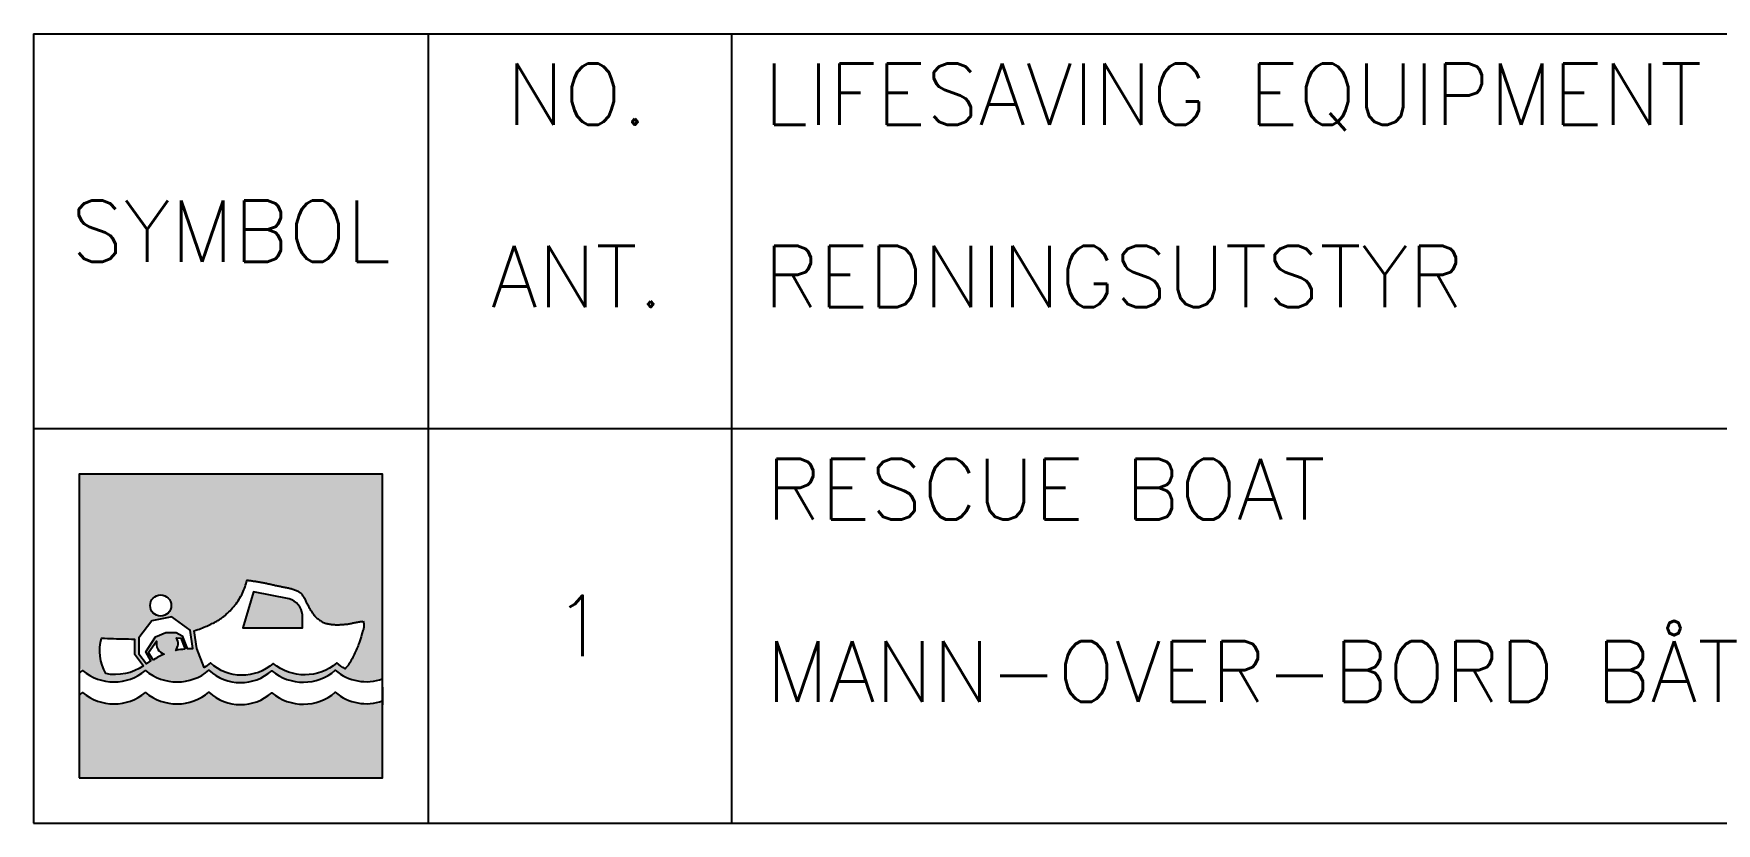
# Model space of a CAD drawing. Header units: millimetres. Extents: x 1084702 to 1166801, y 36632 to 124519.
# Drawn here: x 1132620 to 1137056, y 102868 to 104948 of the extents above; entities that cross this region are included whole.
import ezdxf
from ezdxf.enums import TextEntityAlignment as Align

# ---------------------------------------------------------------- set-up
doc = ezdxf.new("R2010")
doc.units = ezdxf.units.MM
doc.header["$LTSCALE"] = 250
doc.layers.get('0').update_dxf_attribs({"color": 255})
for name, color, linetype in [('%legend', 1, 'Continuous'), ('%symbol', 1, 'Continuous'), ('SAFECO3', 80, 'Continuous'), ('SAFECO7', 255, 'Continuous'), ('SAFETX1', 1, 'Continuous'), ('SAFETX2', 2, 'Continuous'), ('SAFETX7', 255, 'Continuous')]:
    doc.layers.add(name, color=color, linetype=linetype)
doc.styles.add('LEGEND TXT', font='romans.shx')
doc.styles.add('ROMANS', font='ROMANS.shx', dxfattribs={"height": 100})
doc.styles.add('SYMBOL TXT', font='arial.ttf')

# ---------------------------------------------------------------- blocks, each defined once
blk = doc.blocks.new('0 LEGEND')
at = {"color": 0, "linetype": 'ByBlock', "lineweight": -2}
for p, q in [((0, 0), (0, -1560)), ((1560, 0), (1560, -1560)), ((2760, 0), (2760, -1560)), ((0, -1560), (20160, -1560))]:
    blk.add_line(p, q, dxfattribs=at)
blk.add_lwpolyline([(180, -1380), (1380, -1380), (1380, -180), (180, -180)], close=True, dxfattribs=at)
at = {"layer": 'SAFETX7', "style": 'ROMANS'}
for tag, p in [('DESCRIPTION1', (2896.668000034348, -359.9999999313441)), ('COMMENT1', (13216.66800003433, -359.9999999313441)), ('DESCRIPTION2', (2898.46219999122, -719.999999862659)), ('COMMENT2', (13218.46219999122, -719.999999862659)), ('BESKRIVELSE3', (2896.668000034348, -1080.000000034343)), ('KOMMENTAR1', (13216.66800003433, -1080.000000034343)), ('BESKRIVELSE4', (2898.46219999122, -1439.999999965672)), ('KOMMENTAR2', (13218.46219999122, -1439.999999965672))]:
    blk.add_attdef(tag, p, '', height=240, dxfattribs=at)
blk.add_attdef('ANTALL', text='', height=240, dxfattribs=at).set_placement((2160, -780), align=Align.MIDDLE_CENTER)
blk = doc.blocks.new('A.4.3_SYMB')
at = {"layer": 'SAFECO3'}
h = blk.add_hatch(color=256, dxfattribs=at)
h.dxf.hatch_style = 1
edge = h.paths.add_edge_path()
edge.add_line((-600, 1200), (-600, 436.0695911111179))
edge.add_arc((-462.3168206484406, 572.723198256208), 193.9867681624607, 224.7849728214023, 309.8562263478203)
edge.add_arc((-213.014954284321, 574.5971933882101), 195.8520086582594, 230.3460304452561, 310.0535816784511)
edge.add_arc((38.3352099053227, 561.7986124510644), 185.7559760498376, 227.5736921240578, 311.5959595996472)
edge.add_arc((286.0568730429368, 571.4519160575437), 193.7761332433246, 230.0592999383633, 310.7732090377113)
edge.add_arc((535.6125767362246, 569.6643241149286), 190.1154409826342, 229.6832966017107, 289.7961928968161)
edge.add_line((600, 390.7840831002541), (600, 1200.000000000004))
edge.add_line((600, 1200), (-600, 1200))
h.paths.add_polyline_path([(286.2083070777444, 716.222117910118), (288.3107685303912, 713.1447195004293), (291.8010513657355, 708.0047658615076), (284.183880525401, 719.3570728186314)], flags=0)
edge = h.paths.add_edge_path(flags=16)
edge.add_arc((-277.4389537005991, 680.5960107228602), 41.84440433873533, 0, 360)
edge = h.paths.add_edge_path(flags=0)
edge.add_line((89.20050979404186, 734.3804755832971), (214.7396266803989, 710.4802509326728))
edge.add_arc((208.9294001605231, 636.4362908515177), 74.27157435191083, 6.039825857703704, 85.51319666683582, ccw=False)
edge.add_line((282.7886928684966, 644.251125295661), (282.7886928684966, 592.2305696323856))
edge.add_line((282.7886928684966, 592.2305696323892), (46.85292984499392, 592.2305696323892))
edge.add_line((46.85292984499392, 592.2305696323892), (89.20050979404186, 734.3804755832971))
h.paths.add_polyline_path([(-233.6771786453755, 636.4449271231279), (-161.4003051670152, 582.9209907094482), (-150.1842604825215, 510.7555990739347), (-172.9371470447368, 510.7555990739347), (-192.6813511082291, 560.1397222948726), (-216.8484327766128, 573.7703169735469), (-256.8451772040717, 573.7703169735469), (-297.8313305209085, 557.3113320823759), (-335.9240125075303, 497.5057339139603), (-316.9607818609147, 462.2484281547804), (-333.8787986372627, 449.5794359689899), (-364.2360578174703, 490.1181475383491), (-364.2360578174703, 552.5730408356176), (-312.0911311750024, 620.0329360428586)], flags=16)
edge = h.paths.add_edge_path(flags=16)
edge.add_line((-197.6697308607909, 551.9874908603524), (-180.7384060321419, 507.9198476256861))
edge.add_arc((-169.1628272565213, 265.2403517271887), 242.9554110398509, 92.730883784425, 101.6991852237668)
edge.add_arc((-251.9289143659407, 529.9784572505887), 42.92056874027885, 321.3099987761316, 391.236110904533)
edge.add_line((-215.2302142105109, 552.2356050438393), (-197.6697308607909, 551.9874908603524))
edge = h.paths.add_edge_path(flags=16)
edge.add_line((-293.5865115081906, 540.3138247489114), (-326.0809331365817, 494.7179654704014))
edge.add_line((-326.0809331365817, 494.7179654704087), (-307.6390366163541, 464.8691853030505))
edge.add_arc((-169.1628272564922, 265.240351727276), 242.9554110397668, 113.0228346082076, 124.74782201632021, ccw=False)
edge.add_arc((-251.928914365948, 529.9784572505887), 42.92056874030024, 166.0661081539838, 253.4120210558355, ccw=False)
edge = h.paths.add_edge_path(flags=16)
edge.add_line((-381.1958453968036, 548.255468038551), (-381.1958453968036, 489.6020121236979))
edge.add_line((-381.1958453968036, 489.6020121236943), (-345.831699245362, 442.3771651037496))
edge.add_arc((-456.5246011372656, 601.6817403425957), 193.9867681602987, 258.4917751443156, 304.79353351232993, ccw=False)
edge.add_arc((-324.7806187830211, 503.2780555520294), 193.5397883375411, 165.4184874228368, 208.2758804812192, ccw=False)
edge.add_line((-512.0865784859343, 552.0030709908024), (-500.1715596907306, 551.4502723734113))
edge.add_line((-500.1715596907306, 551.4502723734331), (-488.2573339575829, 550.9080791280576))
edge.add_line((-488.2573339575829, 550.9080791280576), (-476.3446943486415, 550.3870966266368))
edge.add_line((-476.3446943486415, 550.3870966266259), (-464.4344339259405, 549.8979302412299))
edge.add_line((-464.4344339259405, 549.8979302412336), (-452.5273457515577, 549.451185343798))
edge.add_line((-452.5273457515577, 549.4511853437871), (-440.6242228875999, 549.0574673063311))
edge.add_line((-440.6242228875999, 549.0574673063384), (-428.7258583961157, 548.7273815008739))
edge.add_line((-428.7258583961157, 548.7273815008812), (-416.8330453392191, 548.471533299351))
edge.add_line((-416.8330453392191, 548.471533299351), (-404.9465767789807, 548.3005280737925))
edge.add_line((-404.9465767789807, 548.3005280737852), (-393.0672457774781, 548.2249711961958))
edge.add_line((-393.0672457774781, 548.2249711961922), (-381.1958453968036, 548.2554680385547))
edge = h.paths.add_edge_path()
edge.add_arc((38.3352099053227, 474.9229861897184), 185.7559760498361, 227.5736921240578, 311.5959595996472, ccw=False)
edge.add_arc((-213.0149542843355, 487.7215671268641), 195.8520086582566, 230.3460304452628, 310.05358167845566, ccw=False)
edge.add_arc((-462.3168206484479, 485.8475719948328), 193.986768162464, 230.1437736521797, 309.856226347822, ccw=False)
edge.add_arc((-710.8585858656661, 488.9105731504387), 196.2869822234646, 304.38688253294765, 309.26166287682827, ccw=False)
edge.add_line((-600, 326.9261500404828), (-600, -1.455191522836685e-11))
edge.add_line((-600, 0), (600, 0))
edge.add_line((600, 0), (600, 303.9084568389153))
edge.add_arc((535.6125767362246, 482.7886978535826), 190.1154409826283, 229.6832966017107, 289.7961928968161, ccw=False)
edge.add_arc((286.0568730429368, 484.5762897961977), 193.776133243323, 230.0592999383633, 310.7732090377113, ccw=False)
h.paths.add_polyline_path([(-570.1614224008517, 1200), (560.4886649326581, 1200)], flags=16)
edge = h.paths.add_edge_path(flags=16)
edge.add_line((522.7269446534701, 618.2970010854624), (523.663947017063, 615.2769308276365))
edge.add_line((523.663947017063, 615.2769308276329), (524.5241160149671, 612.2527123625441))
edge.add_line((524.5241160149671, 612.2527123625478), (525.2306182814791, 609.2201974829077))
edge.add_line((525.2306182814791, 609.2201974829077), (525.7083556638827, 606.1753467031922))
edge.add_line((525.7083556638827, 606.1753467031958), (525.9288866505449, 603.1170438626577))
edge.add_line((525.9288866505449, 603.1170438626432), (525.9145141404151, 600.0473522492066))
edge.add_line((525.9145141404151, 600.0473522492102), (525.690095607526, 596.968495210629))
edge.add_line((525.690095607526, 596.9684952106327), (525.2804885258956, 593.8826960946099))
edge.add_line((525.2804885258956, 593.8826960946171), (524.7105503695711, 590.792178248932))
edge.add_line((524.7105503695711, 590.7921782489284), (524.0051386125633, 587.699165021284))
edge.add_line((524.0051386125633, 587.6991650212876), (523.1891107288975, 584.6058797594123))
edge.add_line((523.1891107288975, 584.6058797594014), (522.2873241926136, 581.5145458110237))
edge.add_line((522.2873241926136, 581.5145458110346), (518.3181920764619, 569.2130558245044))
edge.add_line((518.3181920764619, 569.2130558244971), (514.4862156114614, 557.0791018101991))
edge.add_line((514.4862156114614, 557.0791018101881), (510.7581835779929, 545.1141788764289))
edge.add_line((510.7581835779929, 545.1141788764362), (506.9318899423379, 533.3051312610405))
edge.add_line((506.9318899423379, 533.3051312610478), (504.9187056381706, 527.4549495220781))
edge.add_line((504.9187056381706, 527.4549495220563), (502.8051286708214, 521.6388032018622))
edge.add_line((502.8051286708214, 521.6388032018876), (500.5669895567626, 515.8550474444673))
edge.add_line((500.5669895567626, 515.8550474444637), (498.1998392938476, 510.1020305177335))
edge.add_line((498.1998392938476, 510.1020305177226), (495.7162126426701, 504.3780947677587))
edge.add_line((495.7162126426701, 504.3780947677587), (493.129199458228, 498.6815823469587))
edge.add_line((493.129199458228, 498.681582346966), (490.4518895955116, 493.0108354079239))
edge.add_line((490.4518895955116, 493.0108354079275), (487.6973729095043, 487.3641961030517))
edge.add_line((487.6973729095043, 487.3641961030517), (482.0090784875792, 476.1366090058873))
edge.add_line((482.0090784875792, 476.1366090058727), (479.0971371022824, 470.5550020753981))
edge.add_line((479.0971371022824, 470.5550020754017), (476.1172505735376, 465.0172315373529))
edge.add_line((476.1172505735376, 465.0172315373638), (473.0273781837386, 459.5553594113298))
edge.add_line((473.0273781837386, 459.5553594113298), (469.7853791981761, 454.2015088909066))
edge.add_line((469.7853791981761, 454.2015088908956), (466.3491128821624, 448.9878031697626))
edge.add_line((466.3491128821624, 448.987803169759), (464.544960495652, 446.4435431069542))
edge.add_line((464.544960495652, 446.4435431069578), (462.6755494424433, 443.9452609703803))
edge.add_line((462.6755494424433, 443.9452609703876), (461.6987426640044, 442.6947607074835))
edge.add_line((461.6987426640044, 442.6947607074835), (460.6617443996583, 441.4052067965276))
edge.add_line((460.6617443996583, 441.405206796524), (459.5373292960285, 440.0440972839715))
edge.add_line((459.5373292960285, 440.0440972839715), (458.2982719997308, 438.5789302162448))
edge.add_line((458.2982719997308, 438.5789302162448), (456.9173471573886, 436.9772036397699))
edge.add_line((456.9173471573886, 436.9772036397626), (455.3673294156324, 435.2064156010238))
edge.add_line((455.3673294156324, 435.206415601031), (454.5204027845393, 434.2474666728049))
edge.add_line((454.5204027845393, 434.2474666728085), (453.6209934210783, 433.2340641464034))
edge.add_line((453.6209934210783, 433.2340641463961), (452.6656981560736, 432.1621452776562))
edge.add_line((452.6656981560736, 432.1621452776599), (451.6511138203568, 431.027647322353))
edge.add_arc((541.404796244613, 598.6228662019712), 190.1154409826371, 229.6832966016943, 241.8292388827227, ccw=False)
edge.add_arc((291.8490925512815, 600.4104581446009), 193.776133243312, 230.0592999383606, 310.7732090377141, ccw=False)
edge.add_arc((44.12742941365286, 590.7571545381361), 185.7559760498511, 227.5736921240687, 311.59595959964906, ccw=False)
edge.add_arc((-207.222734775838, 603.55573547534), 195.8520086582417, 301.01067509336553, 310.0535816784009, ccw=False)
edge.add_line((-106.3202167537602, 435.6965946689161), (-134.7943350079076, 510.7555990739202))
edge.add_line((-134.7943350079076, 510.7555990739347), (-145.593400342892, 580.23809500895))
edge.add_line((-145.593400342892, 580.2380950089428), (-138.2631102840969, 582.770815629774))
edge.add_line((-138.2631102840969, 582.7708156297595), (-131.3356331043251, 585.2562357266142))
edge.add_line((-131.3356331043251, 585.2562357266288), (-124.7501643337164, 587.6993013160427))
edge.add_line((-124.7501643337164, 587.699301316039), (-118.4464083662388, 590.1049964140329))
edge.add_line((-118.4464083662388, 590.1049964140402), (-112.3821232289192, 592.4796531924803))
edge.add_line((-112.3821232289192, 592.4796531924658), (-106.5375656144897, 594.8312839120954))
edge.add_line((-106.5375656144897, 594.8312839121063), (-100.8944036095272, 597.1680062295673))
edge.add_line((-100.8944036095272, 597.1680062295636), (-95.43430530061596, 599.4979378015123))
edge.add_line((-95.43430530061596, 599.4979378015123), (-90.1389387743402, 601.8291962845833))
edge.add_line((-90.1389387743402, 601.8291962845833), (-84.9899721172842, 604.1698993354694))
edge.add_line((-84.9899721172842, 604.1698993354803), (-79.96907341601764, 606.5281646107615))
edge.add_line((-79.96907341601764, 606.5281646107469), (-75.05791075713933, 608.9121097671341))
edge.add_line((-75.05791075713933, 608.912109767145), (-70.23815222721896, 611.3298524612801))
edge.add_line((-70.23815222721896, 611.3298524612765), (-65.49149273855437, 613.789719259039))
edge.add_line((-65.49149273855437, 613.7897192590317), (-60.80062048278342, 616.3077720374094))
edge.add_line((-60.80062048278342, 616.3077720374131), (-56.14948599009222, 618.9099033233142))
edge.add_line((-56.14948599009222, 618.9099033233215), (-51.52212139938638, 621.6226411835414))
edge.add_line((-51.52212139938638, 621.6226411835378), (-46.90255884955695, 624.4725136849775))
edge.add_line((-46.90255884955695, 624.4725136849884), (-42.27483047948772, 627.4860488944614))
edge.add_line((-42.27483047948772, 627.4860488944541), (-37.62296842809155, 630.6897748787851))
edge.add_line((-37.62296842809155, 630.6897748787887), (-32.93100483425224, 634.1102197048785))
edge.add_line((-32.93100483425224, 634.1102197048749), (-28.18297183686809, 637.7739114395117))
edge.add_line((-28.18297183686809, 637.7739114395081), (-23.36290157483018, 641.7073781495383))
edge.add_line((-23.36290157483018, 641.7073781495419), (-18.45712827314856, 645.9347213187466))
edge.add_line((-18.45712827314856, 645.9347213187575), (-13.48130416971253, 650.4491388974348))
edge.add_line((-13.48130416971253, 650.4491388974129), (-8.471285463085223, 655.2225322433987))
edge.add_line((-8.471285463085223, 655.2225322434097), (-3.463328043493675, 660.2263814075668))
edge.add_line((-3.463328043493675, 660.2263814075704), (1.506312198835076, 665.4321664406561))
edge.add_line((1.506312198835076, 665.4321664406452), (6.401379373681266, 670.8113673935477))
edge.add_line((6.401379373681266, 670.8113673935441), (11.18561759082513, 676.335464317046))
edge.add_line((11.18561759082513, 676.3354643170605), (15.82277096003963, 681.9759372619919))
edge.add_line((15.82277096003963, 681.9759372619883), (20.27658359110501, 687.70426627919))
edge.add_line((20.27658359110501, 687.7042662791791), (24.51295504553855, 693.4933720198569))
edge.add_line((24.51295504553855, 693.4933720198605), (28.52480710724194, 699.334235489845))
edge.add_line((28.52480710724194, 699.3342354898487), (32.32347612467129, 705.2301451050043))
edge.add_line((32.32347612467129, 705.2301451050007), (35.92065259312949, 711.1846259759077))
edge.add_line((35.92065259312949, 711.184625975904), (39.32802700794855, 717.2012032131097))
edge.add_line((39.32802700794855, 717.201203213117), (42.55728986443137, 723.2834019272268))
edge.add_line((42.55728986443137, 723.2834019272268), (45.62007924640784, 729.4347402407402))
edge.add_line((45.62007924640784, 729.4347402407438), (48.52040519618458, 735.6577192268487))
edge.add_line((48.52040519618458, 735.6577192268451), (51.24671517508978, 741.9527649944648))
edge.add_line((51.24671517508978, 741.9527649944648), (53.78555962059909, 748.3200507216316))
edge.add_line((53.78555962059909, 748.3200507216388), (56.12352012557676, 754.7597410728267))
edge.add_line((56.12352012557676, 754.7597410728195), (58.2631397658115, 761.2676390281631))
edge.add_line((58.2631397658115, 761.2676390281558), (60.2488997696928, 767.8280874181473))
edge.add_line((60.2488997696928, 767.828087418151), (62.13208668266452, 774.4235694312338))
edge.add_line((62.13208668266452, 774.4235694312374), (63.96398705019237, 781.0365682558768))
edge.add_line((63.96398705019237, 781.0365682558768), (67.62098998529837, 780.5156216126306))
edge.add_line((67.62098998529837, 780.5156216126197), (71.27773274082574, 779.9934442808881))
edge.add_line((71.27773274082574, 779.9934442808881), (74.93395513718133, 779.4688055722945))
edge.add_line((74.93395513718133, 779.4688055723091), (78.58939699478651, 778.9404747983936))
edge.add_line((78.58939699478651, 778.9404747983936), (82.2437981340554, 778.4072212706742))
edge.add_line((82.2437981340554, 778.4072212706669), (85.89689837540936, 777.8678143007382))
edge.add_line((85.89689837540936, 777.8678143007419), (89.54843753925525, 777.3210232001184))
edge.add_line((89.54843753925525, 777.3210232001147), (93.1981554460217, 776.7656172803945))
edge.add_line((93.1981554460217, 776.7656172803981), (96.84579191610828, 776.2003658531175))
edge.add_line((96.84579191610828, 776.2003658531321), (100.4910867699436, 775.6240382298383))
edge.add_line((100.4910867699436, 775.6240382298274), (104.1337798279419, 775.0354037220895))
edge.add_line((104.1337798279419, 775.0354037220823), (107.7736109105172, 774.4332316414366))
edge.add_line((107.7736109105172, 774.4332316414366), (111.4103198380835, 773.8162912994594))
edge.add_line((111.4103198380835, 773.8162912994594), (115.0436464310624, 773.1833520076871))
edge.add_line((115.0436464310624, 773.1833520076907), (118.6733305098678, 772.5331830776922))
edge.add_line((118.6733305098678, 772.5331830776995), (122.2991118949139, 771.8645538210221))
edge.add_line((122.2991118949139, 771.8645538210258), (125.9207304066222, 771.1762335492313))
edge.add_line((125.9207304066222, 771.1762335492094), (129.538037262857, 770.4674661222525))
edge.add_line((129.538037262857, 770.4674661222525), (133.1513920263606, 769.7396609272946))
edge.add_line((133.1513920263606, 769.7396609273128), (136.7612991832939, 768.9948447191891))
edge.add_line((136.7612991832939, 768.9948447191855), (140.3682632305936, 768.2350442986099))
edge.add_line((140.3682632305936, 768.2350442985917), (143.9727886651963, 767.4622864662088))
edge.add_line((143.9727886651963, 767.4622864662233), (147.5753799840313, 766.6785980227542))
edge.add_line((147.5753799840313, 766.6785980227432), (151.1765416840353, 765.8860057688216))
edge.add_line((151.1765416840353, 765.8860057688289), (154.7767782621377, 765.0865365051541))
edge.add_line((154.7767782621377, 765.0865365051577), (158.3765942152822, 764.2822170324216))
edge.add_line((158.3765942152822, 764.2822170324071), (161.9764940403911, 763.4750741513053))
edge.add_line((161.9764940403911, 763.4750741513126), (165.5769822344082, 762.6671346624535))
edge.add_line((165.5769822344082, 762.6671346624644), (169.1785632942556, 761.8604253666235))
edge.add_line((169.1785632942556, 761.8604253666126), (172.7817417168844, 761.0569730644056))
edge.add_line((172.7817417168844, 761.0569730644202), (176.3870219992095, 760.258804556539))
edge.add_line((176.3870219992095, 760.2588045565208), (179.9949086381748, 759.467946643661))
edge.add_line((179.9949086381748, 759.4679466436646), (183.6059061307096, 758.6864261264891))
edge.add_line((183.6059061307096, 758.6864261265), (187.2205189737506, 757.9162698057044))
edge.add_line((187.2205189737506, 757.9162698057044), (190.8392516642343, 757.1595044819551))
edge.add_line((190.8392516642343, 757.1595044819551), (194.4626086990902, 756.4181569559441))
edge.add_line((194.4626086990902, 756.4181569559296), (198.091028566756, 755.694015005236))
edge.add_line((198.091028566756, 755.6940150052542), (201.7237124861131, 754.9843861349909))
edge.add_line((201.7237124861131, 754.9843861349946), (205.35876287664, 754.2825989917874))
edge.add_line((205.35876287664, 754.2825989917765), (208.9942439657461, 753.5818439250215))
edge.add_line((208.9942439657461, 753.5818439250143), (212.6282199808484, 752.8753112841623))
edge.add_line((212.6282199808484, 752.875311284166), (216.2587551493343, 752.1561914185586))
edge.add_line((216.2587551493343, 752.1561914185731), (219.8839136986207, 751.4176746776611))
edge.add_line((219.8839136986207, 751.4176746776648), (223.5017598561026, 750.6529514108443))
edge.add_line((223.5017598561026, 750.6529514108406), (227.1103578491966, 749.8552119674787))
edge.add_line((227.1103578491966, 749.8552119674714), (230.7077719052977, 749.0176466970224))
edge.add_line((230.7077719052977, 749.0176466970152), (234.2920662518154, 748.1334459488462))
edge.add_line((234.2920662518154, 748.1334459488426), (237.8613051161592, 747.1958000723498))
edge.add_line((237.8613051161592, 747.1958000723534), (241.4135527257313, 746.1978994169622))
edge.add_line((241.4135527257313, 746.1978994169622), (244.9468733079266, 745.1329343320649))
edge.add_line((244.9468733079266, 745.1329343320685), (248.4593310901619, 743.9940951670615))
edge.add_line((248.4593310901619, 743.9940951670724), (251.9489902998466, 742.7745722713844))
edge.add_line((251.9489902998466, 742.7745722713735), (255.4139151643685, 741.467555994368))
edge.add_line((255.4139151643685, 741.4675559943571), (258.8521699111443, 740.0662366854594))
edge.add_line((258.8521699111443, 740.0662366854813), (262.258187903004, 738.5601353339007))
edge.add_line((262.258187903004, 738.5601353339007), (265.5779703331573, 736.8898272653314))
edge.add_line((265.5779703331573, 736.8898272653314), (268.7230380130932, 734.9610418513585))
edge.add_line((268.7230380130932, 734.961041851333), (271.6081465072275, 732.683415818421))
edge.add_line((271.6081465072275, 732.6834158184356), (274.3743231673434, 730.2317668602882))
edge.add_line((274.3743231673434, 730.2317668602918), (277.226875216249, 727.8778288621943))
edge.add_line((277.226875216249, 727.8778288621834), (279.8477711927189, 725.3207672539429))
edge.add_line((279.8477711927189, 725.3207672539429), (282.1172308709574, 722.437119431961))
edge.add_line((282.1172308709574, 722.4371194319683), (284.1838805253938, 719.3570728186278))
edge.add_line((284.1838805253938, 719.3570728186314), (286.2083070777444, 716.2221179101216))
edge.add_line((286.2083070777444, 716.222117910118), (288.3107685303839, 713.1447195004221))
edge.add_line((288.3107685303839, 713.1447195004293), (290.3922072312125, 710.0794955832935))
edge.add_line((290.3922072312125, 710.0794955832971), (292.2793714072905, 706.9276648427258))
edge.add_line((292.2793714072905, 706.927664842704), (293.8079824789747, 703.5951653600823))
edge.add_line((293.8079824789747, 703.5951653600932), (295.0570479005255, 700.1161962786027))
edge.add_line((295.0570479005255, 700.1161962785991), (296.3704216010083, 696.664584565202))
edge.add_line((296.3704216010083, 696.6645845652092), (298.0121934464551, 693.3740769308351))
edge.add_line((298.0121934464551, 693.3740769308206), (299.9036935785116, 690.2049734230131))
edge.add_line((299.9036935785116, 690.2049734230241), (301.8874065350974, 687.0776758576794))
edge.add_line((301.8874065350974, 687.0776758576831), (303.8058168541029, 683.912586050621))
edge.add_line((303.8058168541029, 683.9125860506174), (305.5258659091924, 680.6429173817814))
edge.add_line((305.5258659091924, 680.6429173817742), (307.0888306058332, 677.2932078353479))
edge.add_line((307.0888306058332, 677.2932078353479), (308.6116837974041, 673.9276482556961))
edge.add_line((308.6116837974041, 673.9276482557034), (310.2117060813107, 670.6105906969788))
edge.add_line((310.2117060813107, 670.6105906969751), (311.9906249864944, 667.3975083154401))
edge.add_line((311.9906249864944, 667.397508315451), (313.9434090461218, 664.2829279508696))
edge.add_line((313.9434090461218, 664.2829279508587), (316.0202032143206, 661.2357876669776))
edge.add_line((316.0202032143206, 661.2357876669848), (318.1709983287001, 658.2249375458669))
edge.add_line((318.1709983287001, 658.2249375458487), (320.3457852268693, 655.2192276696333))
edge.add_line((320.3457852268693, 655.2192276696442), (322.4947983819875, 652.1876912643493))
edge.add_line((322.4947983819875, 652.1876912643638), (324.5981991174122, 649.1218579547603))
edge.add_line((324.5981991174122, 649.1218579547567), (326.6945131066313, 646.0571305991616))
edge.add_line((326.6945131066313, 646.0571305991616), (328.8290056061378, 643.033978287247))
edge.add_line((328.8290056061378, 643.033978287247), (331.0469418724315, 640.0928701086523))
edge.add_line((331.0469418724315, 640.0928701086523), (333.3935871620051, 637.2742751530277))
edge.add_line((333.3935871620051, 637.2742751530168), (335.9127079874452, 634.6173265007528))
edge.add_line((335.9127079874452, 634.6173265007528), (338.6090995739505, 632.126417472995))
edge.add_line((338.6090995739505, 632.1264174730022), (341.4459086019342, 629.768815072759))
edge.add_line((341.4459086019342, 629.7688150727627), (344.3842468153525, 627.5099723213752))
edge.add_line((344.3842468153525, 627.5099723213789), (347.3852259581618, 625.3153422400756))
edge.add_line((347.3852259581618, 625.3153422400501), (350.4103190117021, 623.1508121087172))
edge.add_line((350.4103190117021, 623.1508121087245), (353.4436778388408, 621.0095324397225))
edge.add_line((353.4436778388408, 621.0095324397407), (356.5051967367108, 618.9276212211662))
edge.add_line((356.5051967367108, 618.9276212211553), (359.617914647315, 616.9449767503829))
edge.add_line((359.617914647315, 616.9449767503975), (362.8048705126203, 615.1014973246347))
edge.add_line((362.8048705126203, 615.1014973246347), (366.0891028789629, 613.4370810628425))
edge.add_line((366.0891028789629, 613.4370810628316), (369.4848805914371, 611.9876709160526))
edge.add_line((369.4848805914371, 611.9876709160599), (372.975065544073, 610.7750451842112))
edge.add_line((372.975065544073, 610.7750451842003), (376.5354359362464, 609.8070378617813))
edge.add_line((376.5354359362464, 609.8070378617849), (380.1413874141654, 609.017379224344))
edge.add_line((380.1413874141654, 609.017379224344), (383.7684158602642, 608.3097866444441))
edge.add_line((383.7684158602642, 608.3097866444296), (387.4023988987392, 607.6337751021383))
edge.add_line((387.4023988987392, 607.6337751021492), (391.0428361057711, 606.999089565732))
edge.add_line((391.0428361057711, 606.9990895657247), (394.6901511410688, 606.419560874594))
edge.add_line((394.6901511410688, 606.419560874594), (398.3447676643191, 605.9090198680424))
edge.add_line((398.3447676643191, 605.9090198680497), (402.0071093352308, 605.4812973854314))
edge.add_line((402.0071093352308, 605.4812973854278), (405.6775777261428, 605.1499277274015))
edge.add_line((405.6775777261428, 605.1499277274124), (409.3558079970608, 604.9181555557407))
edge.add_line((409.3558079970608, 604.9181555557298), (413.0404900077192, 604.7765341940467))
edge.add_line((413.0404900077192, 604.776534194054), (416.7302552586261, 604.7148334510202))
edge.add_line((416.7302552586261, 604.714833451013), (420.4237352502751, 604.7228231353292))
edge.add_line((420.4237352502751, 604.7228231353365), (424.1195614831668, 604.790273055718))
edge.add_line((424.1195614831668, 604.7902730557107), (427.8163654578166, 604.9069530208326))
edge.add_line((427.8163654578166, 604.9069530208362), (431.5127786747107, 605.0626328394064))
edge.add_line((431.5127786747107, 605.0626328394137), (435.2074326343572, 605.2470823200892))
edge.add_line((435.2074326343572, 605.2470823200856), (438.8990138204827, 605.4520680854366))
edge.add_line((438.8990138204827, 605.452068085433), (442.5865552823452, 605.6819429039642))
edge.add_line((442.5865552823452, 605.6819429039606), (446.2692247437226, 605.9459504894912))
edge.add_line((446.2692247437226, 605.9459504894912), (449.9461902280746, 606.2533454395598))
edge.add_line((449.9461902280746, 606.2533454395598), (453.6166197588609, 606.6133823516575))
edge.add_line((453.6166197588609, 606.6133823516575), (457.2796813595487, 607.035315823272))
edge.add_line((457.2796813595487, 607.0353158232756), (460.9346513009223, 607.5269282390946))
edge.add_line((460.9346513009223, 607.5269282390946), (464.5816581326071, 608.0844106031327))
edge.add_line((464.5816581326071, 608.0844106031436), (468.2212338526006, 608.6984668381338))
edge.add_line((468.2212338526006, 608.6984668381192), (471.8539128696866, 609.3597680785169))
edge.add_line((471.8539128696866, 609.3597680785315), (475.4802295926711, 610.0589854587924))
edge.add_line((475.4802295926711, 610.0589854587888), (479.1007649864696, 610.7867240535488))
edge.add_line((479.1007649864696, 610.7867240535415), (482.7169984517241, 611.5323141193221))
edge.add_line((482.7169984517241, 611.5323141193221), (486.3312213744648, 612.2839337617734))
edge.add_line((486.3312213744648, 612.283933761777), (489.9457543512908, 613.0297196387473))
edge.add_line((489.9457543512908, 613.0297196387401), (493.5629179787575, 613.7578084081579))
edge.add_line((493.5629179787575, 613.7578084081615), (497.1850328534565, 614.4563367278788))
edge.add_line((497.1850328534565, 614.4563367278752), (500.8144186486024, 615.1134461430556))
edge.add_line((500.8144186486024, 615.1134461430629), (504.4525149084584, 615.7219366050704))
edge.add_line((504.4525149084584, 615.7219366050704), (508.0982428451971, 616.2879372643984))
edge.add_line((508.0982428451971, 616.2879372644093), (511.7500761234405, 616.8199460815558))
edge.add_line((511.7500761234405, 616.8199460815376), (515.4064884078252, 617.3264610170772))
edge.add_line((515.4064884078252, 617.3264610170736), (519.0659533629587, 617.815980031537))
edge.add_line((519.0659533629587, 617.815980031548), (522.7269446534701, 618.2970010854588))
h = blk.add_hatch(color=256, dxfattribs=at)
h.dxf.hatch_style = 1
edge = h.paths.add_edge_path()
edge.add_arc((208.9294001605231, 636.4362908515468), 74.27157435190821, 6.039825857698397, 72.92876734597289)
edge.add_line((230.7325931576124, 707.4354988178384), (89.20050979404186, 734.3804755833007))
edge.add_line((89.20050979404186, 734.3804755832971), (46.85292984499392, 592.2305696323892))
edge.add_line((46.85292984499392, 592.2305696323892), (282.7886928684966, 592.2305696323892))
edge.add_line((282.7886928684966, 592.2305696323892), (282.7886928684966, 644.2511252956901))
at = {"layer": 'SAFECO7'}
for p, q in [((-600.0000267876967, 358.6853294940665), (-600, 288.3276806462527)), ((600, 358.5887279999879), (600, 288.2310480000015))]:
    blk.add_line(p, q, dxfattribs=at)
at = {"layer": 'SAFECO7', "lineweight": -3}
blk.add_lwpolyline([(-600, 0), (600, 0), (600, 1200), (-600, 1200)], close=True, dxfattribs=at)
at = {"layer": 'SAFECO7'}
for points in [[(522.7269446534701, 618.2970010854624), (523.663947017063, 615.2769308276329), (524.5241160149671, 612.2527123625478), (525.2306182814791, 609.2201974829077), (525.7083556638827, 606.1753467031958), (525.9288866505449, 603.1170438626432), (525.9145141404151, 600.0473522492102), (525.690095607526, 596.9684952106327), (525.2804885258956, 593.8826960946171), (524.7105503695711, 590.7921782489284), (524.0051386125633, 587.6991650212876), (523.1891107288975, 584.6058797594014), (522.2873241926136, 581.5145458110346), (518.3181920764619, 569.2130558244971), (514.4862156114614, 557.0791018101881), (510.7581835779929, 545.1141788764362), (506.9318899423379, 533.3051312610478), (504.9187056381706, 527.4549495220563), (502.8051286708214, 521.6388032018876), (500.5669895567626, 515.8550474444637), (498.1998392938476, 510.1020305177226), (495.7162126426701, 504.3780947677587), (493.129199458228, 498.681582346966), (490.4518895955116, 493.0108354079275), (487.6973729095043, 487.3641961030517), (482.0090784875792, 476.1366090058727), (479.0971371022824, 470.5550020754017), (476.1172505735376, 465.0172315373638), (473.0273781837386, 459.5553594113298), (469.7853791981761, 454.2015088908956), (466.3491128821624, 448.987803169759), (464.544960495652, 446.4435431069578), (462.6755494424433, 443.9452609703876), (461.6987426640044, 442.6947607074835), (460.6617443996583, 441.405206796524), (459.5373292960285, 440.0440972839715), (458.2982719997308, 438.5789302162448), (456.9173471573886, 436.9772036397626), (455.3673294156324, 435.206415601031), (454.5204027845393, 434.2474666728085), (453.6209934210783, 433.2340641463961), (452.6656981560736, 432.1621452776599), (451.6511138203568, 431.0276473223494, -0.05304634301140229), (418.3978070179583, 453.6636943589547, -0.3675019255852693), (167.44589521132, 451.8404937967425, -0.3839755160942723), (-81.1912395308027, 453.6421887166653, -0.03947761269060251), (-106.3202167537602, 435.6965946689161), (-134.7943350079076, 510.7555990739347), (-145.593400342892, 580.2380950089428), (-138.2631102840969, 582.7708156297595), (-131.3356331043251, 585.2562357266288), (-124.7501643337164, 587.699301316039), (-118.4464083662388, 590.1049964140402), (-112.3821232289192, 592.4796531924658), (-106.5375656144897, 594.8312839121063), (-100.8944036095272, 597.1680062295636), (-95.43430530061596, 599.4979378015123), (-90.1389387743402, 601.8291962845833), (-84.9899721172842, 604.1698993354803), (-79.96907341601764, 606.5281646107469), (-75.05791075713933, 608.912109767145), (-70.23815222721896, 611.3298524612765), (-65.49149273855437, 613.7897192590317), (-60.80062048278342, 616.3077720374131), (-56.14948599009222, 618.9099033233215), (-51.52212139938638, 621.6226411835378), (-46.90255884955695, 624.4725136849884), (-42.27483047948772, 627.4860488944541), (-37.62296842809155, 630.6897748787887), (-32.93100483425224, 634.1102197048749), (-28.18297183686809, 637.7739114395081), (-23.36290157483018, 641.7073781495419), (-18.45712827314856, 645.9347213187575), (-13.48130416971253, 650.4491388974129), (-8.471285463085223, 655.2225322434097), (-3.463328043493675, 660.2263814075704), (1.506312198835076, 665.4321664406452), (6.401379373681266, 670.8113673935441), (11.18561759082513, 676.3354643170605), (15.82277096003963, 681.9759372619883), (20.27658359110501, 687.7042662791791), (24.51295504553855, 693.4933720198605), (28.52480710724194, 699.3342354898487), (32.32347612467129, 705.2301451050007), (35.92065259312949, 711.184625975904), (39.32802700794855, 717.201203213117), (42.55728986443137, 723.2834019272268), (45.62007924640784, 729.4347402407438), (48.52040519618458, 735.6577192268451), (51.24671517508978, 741.9527649944648), (53.78555962059909, 748.3200507216388), (56.12352012557676, 754.7597410728195), (58.2631397658115, 761.2676390281558), (60.2488997696928, 767.828087418151), (62.13208668266452, 774.4235694312374), (63.96398705019237, 781.0365682558768), (67.62098998529837, 780.5156216126197), (71.27773274082574, 779.9934442808881), (74.93395513718133, 779.4688055723091), (78.58939699478651, 778.9404747983936), (82.2437981340554, 778.4072212706669), (85.89689837540936, 777.8678143007419), (89.54843753925525, 777.3210232001147), (93.1981554460217, 776.7656172803981), (96.84579191610828, 776.2003658531321), (100.4910867699436, 775.6240382298274), (104.1337798279419, 775.0354037220823), (107.7736109105172, 774.4332316414366), (111.4103198380835, 773.8162912994594), (115.0436464310624, 773.1833520076907), (118.6733305098678, 772.5331830776995), (122.2991118949139, 771.8645538210258), (125.9207304066222, 771.1762335492094), (129.538037262857, 770.4674661222525), (133.1513920263606, 769.7396609273128), (136.7612991832939, 768.9948447191855), (140.3682632305936, 768.2350442985917), (143.9727886651963, 767.4622864662233), (147.5753799840313, 766.6785980227432), (151.1765416840353, 765.8860057688289), (154.7767782621377, 765.0865365051577), (158.3765942152822, 764.2822170324071), (161.9764940403911, 763.4750741513126), (165.5769822344082, 762.6671346624644), (169.1785632942556, 761.8604253666126), (172.7817417168844, 761.0569730644202), (176.3870219992095, 760.2588045565208), (179.9949086381748, 759.4679466436646), (183.6059061307096, 758.6864261265), (187.2205189737506, 757.9162698057044), (190.8392516642343, 757.1595044819551), (194.4626086990902, 756.4181569559296), (198.091028566756, 755.6940150052542), (201.7237124861131, 754.9843861349946), (205.35876287664, 754.2825989917765), (208.9942439657461, 753.5818439250143), (212.6282199808484, 752.875311284166), (216.2587551493343, 752.1561914185731), (219.8839136986207, 751.4176746776648), (223.5017598561026, 750.6529514108406), (227.1103578491966, 749.8552119674714), (230.7077719052977, 749.0176466970152), (234.2920662518154, 748.1334459488426), (237.8613051161592, 747.1958000723534), (241.4135527257313, 746.1978994169622), (244.9468733079266, 745.1329343320685), (248.4593310901619, 743.9940951670724), (251.9489902998466, 742.7745722713735), (255.4139151643685, 741.4675559943571), (258.8521699111443, 740.0662366854813), (262.258187903004, 738.5601353339007), (265.5779703331573, 736.8898272653314), (268.7230380130932, 734.961041851333), (271.6081465072275, 732.6834158184356), (274.3743231673434, 730.2317668602918), (277.226875216249, 727.8778288621834), (279.8477711927189, 725.3207672539429), (282.1172308709574, 722.4371194319683), (284.1838805253938, 719.3570728186314), (286.2083070777444, 716.222117910118), (288.3107685303839, 713.1447195004293), (290.3922072312125, 710.0794955832971), (292.2793714072905, 706.927664842704), (293.8079824789747, 703.5951653600932), (295.0570479005255, 700.1161962785991), (296.3704216010083, 696.6645845652092), (298.0121934464551, 693.3740769308206), (299.9036935785116, 690.2049734230241), (301.8874065350974, 687.0776758576831), (303.8058168541029, 683.9125860506174), (305.5258659091924, 680.6429173817742), (307.0888306058332, 677.2932078353479), (308.6116837974041, 673.9276482557034), (310.2117060813107, 670.6105906969751), (311.9906249864944, 667.397508315451), (313.9434090461218, 664.2829279508587), (316.0202032143206, 661.2357876669848), (318.1709983287001, 658.2249375458487), (320.3457852268693, 655.2192276696442), (322.4947983819875, 652.1876912643638), (324.5981991174122, 649.1218579547567), (326.6945131066313, 646.0571305991616), (328.8290056061378, 643.033978287247), (331.0469418724315, 640.0928701086523), (333.3935871620051, 637.2742751530168), (335.9127079874452, 634.6173265007528), (338.6090995739505, 632.1264174730022), (341.4459086019342, 629.7688150727627), (344.3842468153525, 627.5099723213789), (347.3852259581618, 625.3153422400501), (350.4103190117021, 623.1508121087245), (353.4436778388408, 621.0095324397407), (356.5051967367108, 618.9276212211553), (359.617914647315, 616.9449767503975), (362.8048705126203, 615.1014973246347), (366.0891028789629, 613.4370810628316), (369.4848805914371, 611.9876709160599), (372.975065544073, 610.7750451842003), (376.5354359362464, 609.8070378617849), (380.1413874141654, 609.017379224344), (383.7684158602642, 608.3097866444296), (387.4023988987392, 607.6337751021492), (391.0428361057711, 606.9990895657247), (394.6901511410688, 606.419560874594), (398.3447676643191, 605.9090198680497), (402.0071093352308, 605.4812973854278), (405.6775777261428, 605.1499277274124), (409.3558079970608, 604.9181555557298), (413.0404900077192, 604.776534194054), (416.7302552586261, 604.714833451013), (420.4237352502751, 604.7228231353365), (424.1195614831668, 604.7902730557107), (427.8163654578166, 604.9069530208362), (431.5127786747107, 605.0626328394137), (435.2074326343572, 605.2470823200856), (438.8990138204827, 605.452068085433), (442.5865552823452, 605.6819429039606), (446.2692247437226, 605.9459504894912), (449.9461902280746, 606.2533454395598), (453.6166197588609, 606.6133823516575), (457.2796813595487, 607.0353158232756), (460.9346513009223, 607.5269282390946), (464.5816581326071, 608.0844106031436), (468.2212338526006, 608.6984668381192), (471.8539128696866, 609.3597680785315), (475.4802295926711, 610.0589854587888), (479.1007649864696, 610.7867240535415), (482.7169984517241, 611.5323141193221), (486.3312213744648, 612.283933761777), (489.9457543512908, 613.0297196387401), (493.5629179787575, 613.7578084081615), (497.1850328534565, 614.4563367278752), (500.8144186486024, 615.1134461430629), (504.4525149084584, 615.7219366050704), (508.0982428451971, 616.2879372644093), (511.7500761234405, 616.8199460815376), (515.4064884078252, 617.3264610170736), (519.0659533629587, 617.815980031548)], [(282.7886928684966, 644.2511252956901), (282.7886928684966, 644.251125295661, 0.3004374381362842), (230.7325931576124, 707.4354988178384), (89.20050979404186, 734.3804755832971), (46.85292984499392, 592.2305696323892), (282.7886928684966, 592.2305696323892)], [(-345.831699245362, 442.3771651037532, -0.2048238375677397), (-495.2266299332914, 411.5948676018743, -0.1892113391883187), (-512.0865784859343, 552.0030709908024), (-500.1715596907306, 551.4502723734331), (-488.2573339576047, 550.9080791280576), (-476.3446943486488, 550.3870966266259), (-464.4344339259405, 549.8979302412336), (-452.5273457515577, 549.4511853437871), (-440.6242228875853, 549.0574673063384), (-428.7258583961157, 548.7273815008812), (-416.8330453392191, 548.471533299351), (-404.9465767789734, 548.3005280737852), (-393.0672457774781, 548.2249711961922), (-381.1958453968036, 548.255468038551), (-381.1958453968036, 489.6020121236943)], [(-307.6390366163541, 464.8691853030468), (-326.0809331365817, 494.7179654704087), (-293.5865115081906, 540.3138247489114, 0.4007101693125604), (-264.182191578424, 488.8441355891846, 0.05120458976343246)], [(-180.7384060321419, 507.9198476257006, 0.03915158318413534), (-218.4277147785688, 503.1485327781556, 0.3149443777096029), (-215.2302142105109, 552.2356050438393), (-197.6697308607909, 551.9874908603524)]]:
    blk.add_lwpolyline(points, format="xyb", close=True, dxfattribs=at)
blk.add_lwpolyline([(-233.6771786453755, 636.4449271231279), (-312.0911311750024, 620.0329360428586), (-364.2360578174703, 552.5730408356176), (-364.2360578174703, 490.1181475383491), (-333.8787986372627, 449.5794359689899), (-316.9607818609147, 462.2484281547804), (-335.9240125075303, 497.5057339139603), (-297.8313305209085, 557.3113320823759), (-256.8451772040717, 573.7703169735469), (-216.8484327766128, 573.7703169735469), (-192.6813511082291, 560.1397222948726), (-172.9371470447368, 510.7555990739347), (-150.1842604825215, 510.7555990739347), (-161.4003051670152, 582.9209907094482)], close=True, dxfattribs=at)
for points in [[(-600.0000000000073, 413.8017763018288, 0.02127345012553811), (-586.6358277568434, 423.8082873382518, 0.3625500097923109), (-337.9978135400452, 423.8082873382518, 0.3625258121985964), (-86.98345903914742, 424.6836466296227, 0.3839755160942723), (161.6536757029753, 422.8819517096708, 0.3675019255852693), (412.6055875096135, 424.705152271883, 0.2684772324922078), (600, 390.7840831002541)], [(-600, 326.9261500404828, 0.02127345012553175), (-586.6358277568434, 336.9326610768912, 0.3625500097923109), (-337.9978135400452, 336.9326610768912, 0.3625258121985964), (-86.98345903914742, 337.8080203682766, 0.3839755160942723), (161.6536757029753, 336.0063254483248, 0.3675019255852693), (412.6055875096135, 337.8295260105369, 0.2684772324922078), (600, 303.9084568389226)]]:
    blk.add_lwpolyline(points, format="xyb", dxfattribs=at)
blk.add_circle((-277.4389537005991, 680.5960107228602), 41.8444043387384, dxfattribs=at)
at = {"layer": 'SAFETX1', "style": 'SYMBOL TXT'}
blk.add_attdef('CAPACITY', text='', height=200, dxfattribs=at).set_placement((0, -140.7089127840009), align=Align.MIDDLE_CENTER)

msp = doc.modelspace()

# ---------------------------------------------------------------- linework, layer by layer
at = {"layer": '%legend', "lineweight": -3}
for p, q in [((1132620.448824722, 104947.7010441197), (1132620.448824722, 103907.7010441197)), ((1132620.448824722, 104947.7010441197), (1146060.448824722, 104947.7010441197)), ((1133660.448824722, 104947.7010441197), (1133660.448824722, 103907.7010441197)), ((1134460.448824722, 104947.7010441197), (1134460.448824722, 103907.7010441197)), ((1132620.448824722, 103907.7010441197), (1146060.448824722, 103907.7010441197))]:
    msp.add_line(p, q, dxfattribs=at)

# ---------------------------------------------------------------- block references
ref = msp.add_blockref('0 LEGEND', (1132620.448824722, 103907.7010441197), dxfattribs=dict(at, xscale=0.6666666666666666, yscale=0.6666666666666666, zscale=0.6666666666666666))
ref.add_attrib('ANTALL', '1', dxfattribs={"layer": 'SAFETX2', "lineweight": -2, "height": 160, "style": 'LEGEND TXT'}).set_placement((1134060.448824722, 103387.7010441197), align=Align.MIDDLE_CENTER)
ref.add_attrib('DESCRIPTION1', 'RESCUE BOAT', (1134551.560824745, 103667.7010441655), dxfattribs={"layer": 'SAFETX2', "lineweight": -2, "height": 160, "style": 'LEGEND TXT'})
ref.add_attrib('BESKRIVELSE3', 'MANN-OVER-BORD BÅT', (1134551.560824745, 103187.7010440968), dxfattribs={"layer": 'SAFETX2', "lineweight": -2, "height": 160, "style": 'LEGEND TXT'})
at = {"layer": '%symbol', "xscale": 0.6666666666666666, "yscale": 0.6666666666666666, "zscale": 0.6666666666666666}
msp.add_blockref('A.4.3_SYMB', (1133140.448824722, 102987.7010441197), dxfattribs=at)

# ---------------------------------------------------------------- texts
at = {"layer": 'SAFETX2', "style": 'LEGEND TXT'}
for s, p in [('NO.', (1134053.421372422, 104707.7010441655)), ('ANT.', (1134053.421372422, 104227.7010440968))]:
    msp.add_text(s, height=161.28, dxfattribs=at).set_placement(p, align=Align.CENTER)
for s, p in [('LIFESAVING EQUIPMENT', (1134544.533372445, 104707.7010441655)), ('REDNINGSUTSTYR', (1134544.533372445, 104227.7010440968))]:
    msp.add_text(s, height=161.28, dxfattribs=at).set_placement(p)
msp.add_text('SYMBOL', height=161.28, dxfattribs=at).set_placement((1133140.448824722, 104427.7010441197), align=Align.MIDDLE_CENTER)

doc.saveas('drawing.dxf')
